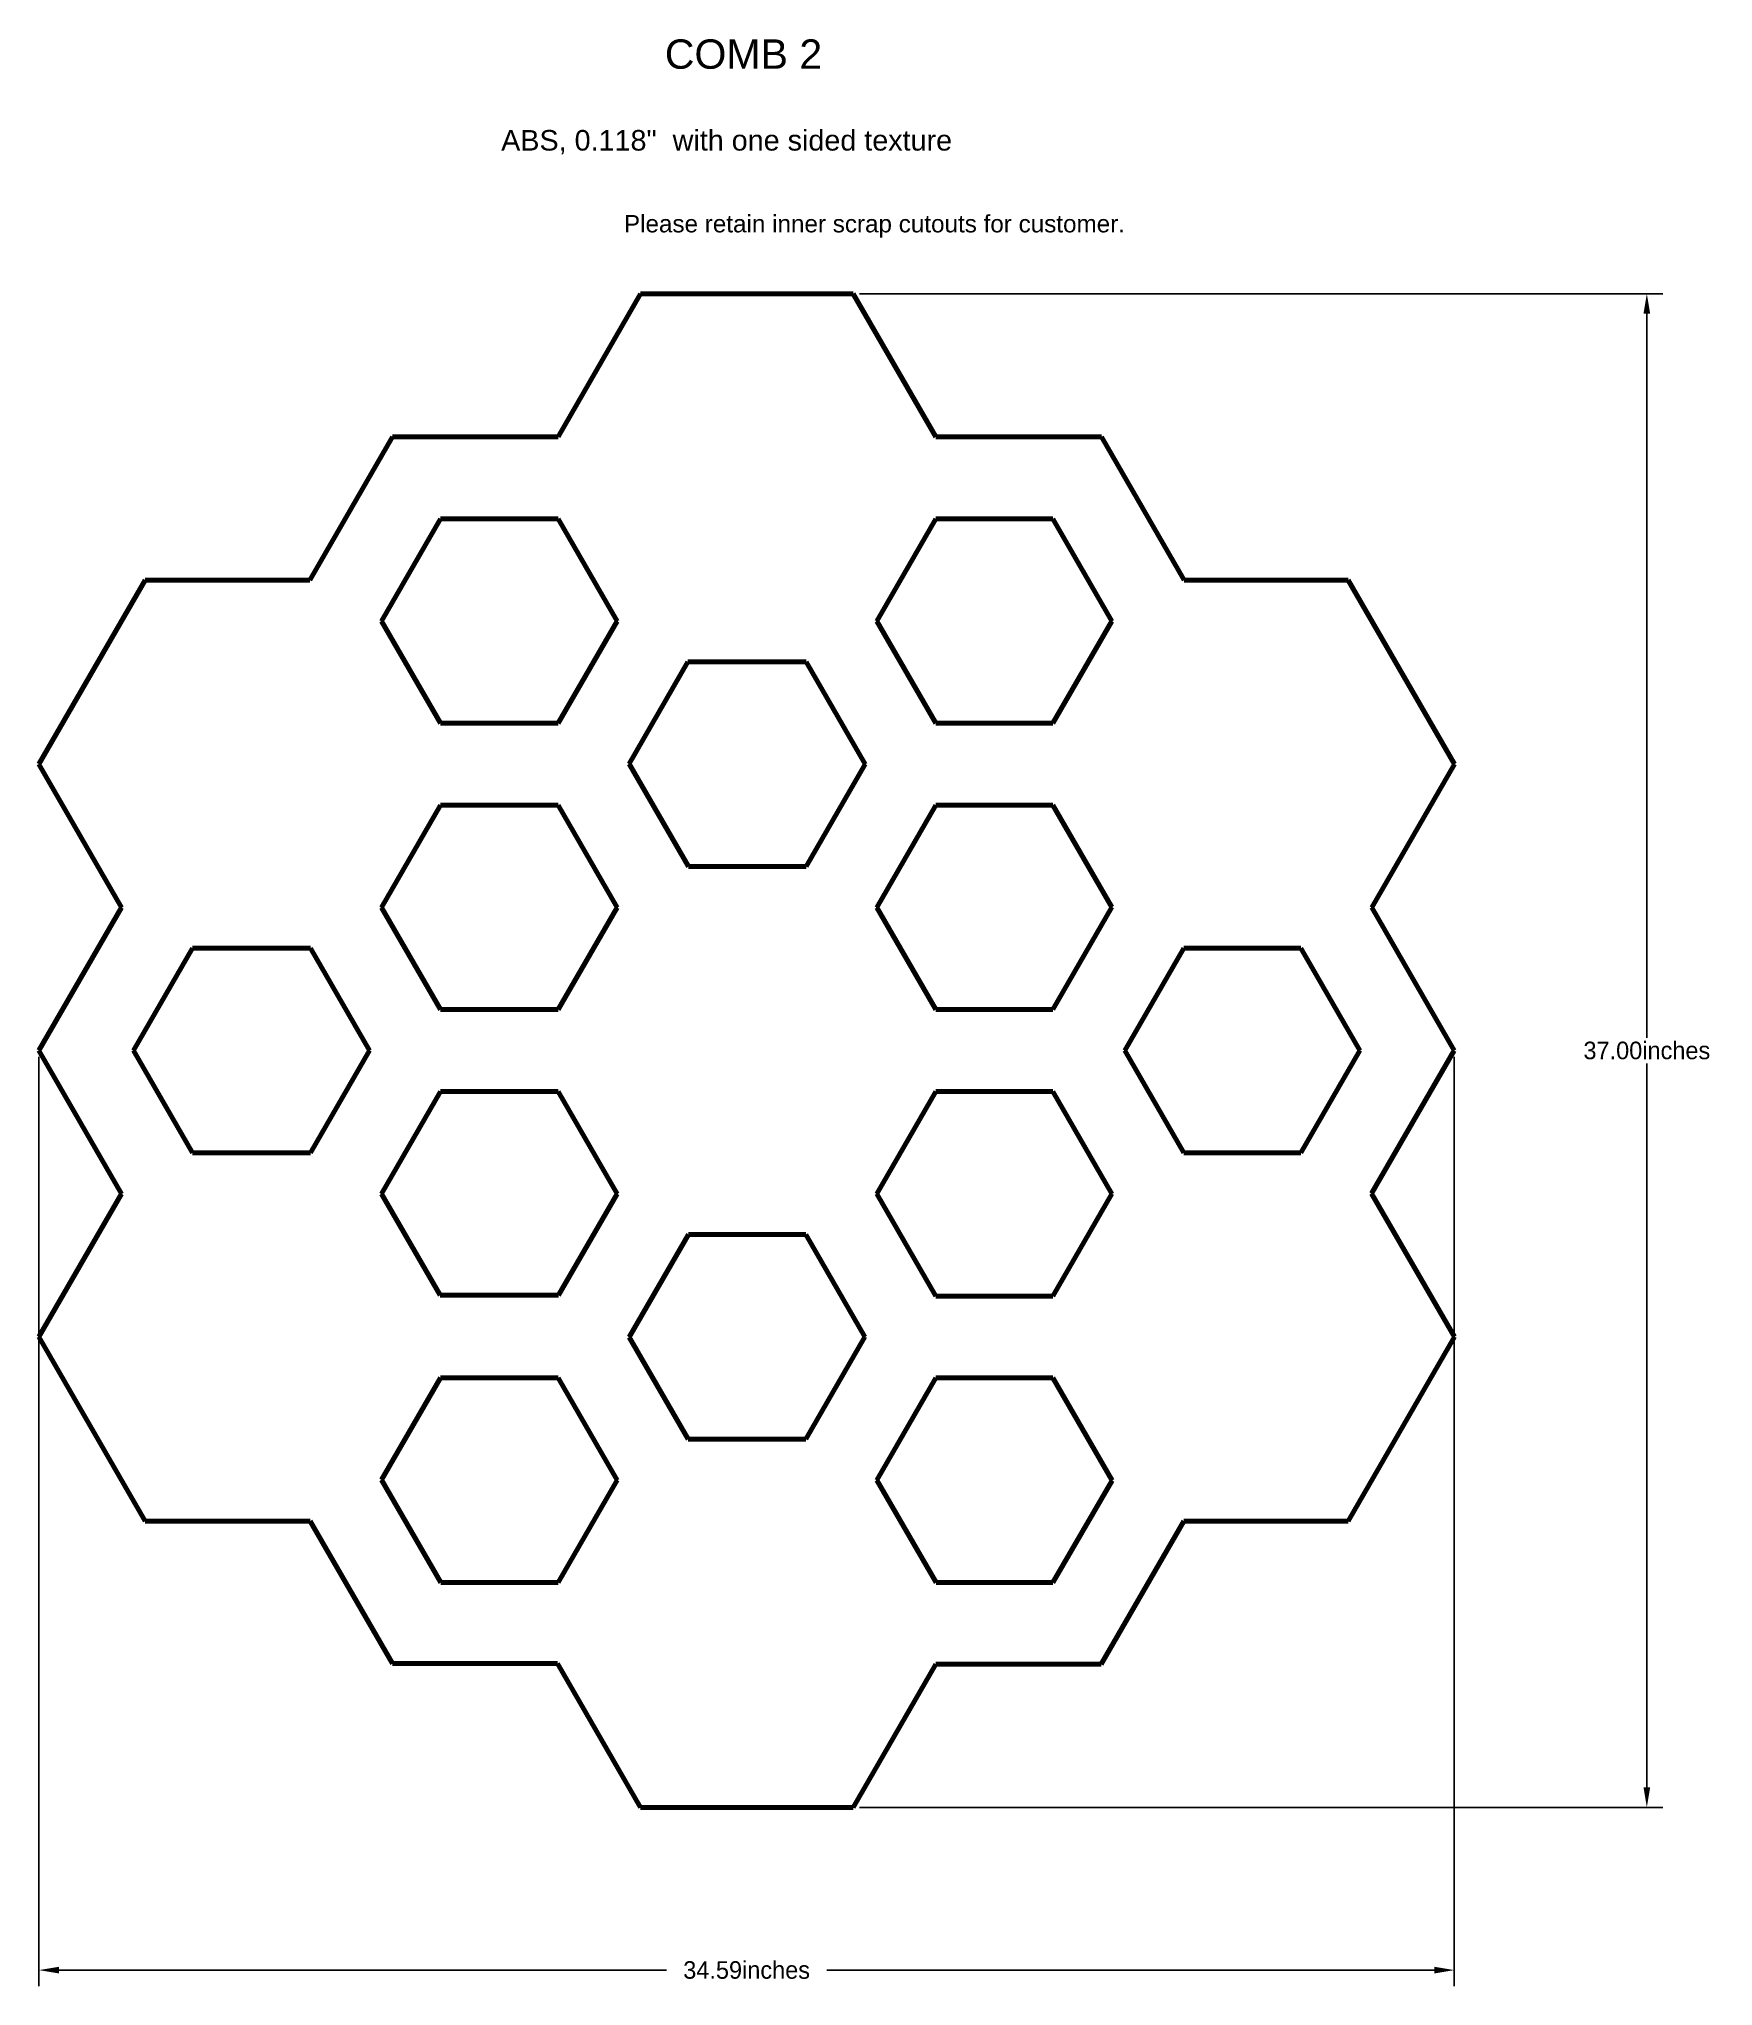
# Model space of a CAD drawing. Header units: inches. Extents: x -17.3 to 23.6, y -22.9 to 24.7.
import ezdxf

# ---------------------------------------------------------------- set-up
doc = ezdxf.new("R2010")
doc.units = ezdxf.units.IN
doc.header["$MEASUREMENT"] = 0
doc.linetypes.add('BORDER', pattern=[0.875, 0.25, -0.125, 0.25, -0.125, 0, -0.125])
doc.layers.add('Dimension', color=7, linetype='Continuous', true_color=0xffffff)
doc.layers.add('DXF_comb_2_Model_Layer_1', color=7, linetype='Continuous', true_color=0xffffff)
doc.styles.add('text244', font='', dxfattribs={"height": 0.2})
doc.styles.add('text245', font='', dxfattribs={"height": 0.2})
doc.styles.add('text253', font='', dxfattribs={"height": 0.2})
doc.styles.get('text244').set_extended_font_data('Helvetica')
doc.styles.get('text245').set_extended_font_data('Helvetica')
doc.styles.get('text253').set_extended_font_data('Helvetica')
doc.dimstyles.new('RotatedDim8', dxfattribs={"dimtxt": 0.4296, "dimasz": 0.486356, "dimexe": 0.389709, "dimexo": 0.155883, "dimgap": 0.09, "dimtad": 0, "dimtih": 1, "dimtoh": 1, "dimzin": 0, "dimdsep": 46, "dimtxsty": 'Standard', "dimcen": 0.09, "dimadec": 0, "dimazin": 0, "dimtfac": 1, "dimtdec": 3, "dimtofl": 0, "dimtmove": 0, "dimatfit": 3, "dimfxl": 1, "dimtolj": 1, "dimtzin": 0, "dimarcsym": 0})
doc.dimstyles.new('RotatedDim9', dxfattribs={"dimtxt": 0.4296, "dimasz": 0.486356, "dimexe": 0.389709, "dimexo": 0.155883, "dimgap": 0.09, "dimtad": 0, "dimtih": 1, "dimtoh": 1, "dimzin": 0, "dimdsep": 46, "dimtxsty": 'Standard', "dimcen": 0.09, "dimadec": 0, "dimazin": 0, "dimtfac": 1, "dimtdec": 3, "dimtofl": 0, "dimtmove": 0, "dimatfit": 3, "dimfxl": 1, "dimtolj": 1, "dimtzin": 0, "dimarcsym": 0})

# ---------------------------------------------------------------- blocks, each defined once
blk = doc.blocks.new('*D1')
at = {"layer": 'Defpoints', "color": 0}
for p in [(2.605, 18.5), (22, 18.5), (2.605, -18.5)]:
    blk.add_point(p, dxfattribs=at)
at = {"layer": 'Dimension', "color": 0, "lineweight": -2}
for p, q in [((2.761, 18.5), (22.39, 18.5)), ((22, 18.014), (22, 0.315)), ((22, -18.014), (22, -0.315)), ((2.761, -18.5), (22.39, -18.5))]:
    blk.add_line(p, q, dxfattribs=at)
at = {"layer": 'Dimension', "color": 0}
for points in [[(22.081, 18.014), (21.919, 18.014), (22, 18.5)], [(21.919, -18.014), (22.081, -18.014), (22, -18.5)]]:
    blk.add_solid(points, dxfattribs=at)
at = {"layer": 'Dimension', "color": 0, "lineweight": 90, "insert": (22, 0), "char_height": 0.4296, "attachment_point": 5}
blk.add_mtext('\\A1;37.00inches', dxfattribs=at)
blk = doc.blocks.new('*D2')
at = {"layer": 'Defpoints', "color": 0}
for p in [(-17.297, 0), (17.294, 0.004), (-17.297, -22.478)]:
    blk.add_point(p, dxfattribs=at)
at = {"layer": 'Dimension', "color": 0, "lineweight": -2}
for p, q in [((-17.297, -0.156), (-17.297, -22.868)), ((17.294, -0.152), (17.294, -22.868)), ((-16.81, -22.478), (-1.963, -22.478)), ((16.808, -22.478), (1.961, -22.478))]:
    blk.add_line(p, q, dxfattribs=at)
at = {"layer": 'Dimension', "color": 0}
for points in [[(-16.81, -22.397), (-16.81, -22.559), (-17.297, -22.478)], [(16.808, -22.559), (16.808, -22.397), (17.294, -22.478)]]:
    blk.add_solid(points, dxfattribs=at)
at = {"layer": 'Dimension', "color": 0, "lineweight": 90, "insert": (-0.001, -22.478), "char_height": 0.4296, "attachment_point": 5}
blk.add_mtext('\\A1;34.59inches', dxfattribs=at)

msp = doc.modelspace()

# ---------------------------------------------------------------- linework, layer by layer
at = {"layer": 'DXF_comb_2_Model_Layer_1', "color": 9, "lineweight": 90, "true_color": 0xbbbbbb}
for p, q in [((-2.591, 18.5), (-4.611, 15)), ((2.605, 18.5), (-2.591, 18.5)), ((4.626, 15), (2.605, 18.5)), ((-8.652, 15), (-10.673, 11.5)), ((-4.611, 15), (-8.652, 15)), ((8.651, 15), (4.626, 15)), ((8.668, 15), (8.651, 15)), ((10.689, 11.5), (8.668, 15)), ((-8.924, 10.5), (-7.481, 13)), ((-7.481, 13), (-4.611, 13)), ((-4.611, 13), (-3.168, 10.5)), ((3.183, 10.5), (4.626, 13)), ((4.626, 13), (7.482, 13)), ((7.482, 13), (8.925, 10.5)), ((-14.698, 11.5), (-17.296, 7)), ((-10.673, 11.5), (-14.698, 11.5)), ((14.699, 11.5), (10.689, 11.5)), ((17.297, 7), (14.699, 11.5)), ((-7.481, 8), (-8.924, 10.5)), ((-3.168, 10.5), (-4.611, 8)), ((4.625, 8.002), (3.183, 10.5)), ((8.925, 10.5), (7.483, 8.002)), ((-2.871, 7.012), (-1.435, 9.5)), ((-1.435, 9.5), (1.451, 9.5)), ((1.451, 9.5), (2.894, 7.001)), ((-4.611, 8), (-7.481, 8)), ((7.483, 8.002), (4.625, 8.002)), ((-17.296, 7), (-15.276, 3.501)), ((-1.421, 4.5), (-2.871, 7.012)), ((2.894, 7.001), (1.45, 4.5)), ((15.276, 3.5), (17.297, 7)), ((-8.925, 3.499), (-7.481, 6)), ((-7.481, 6), (-4.611, 6)), ((-4.611, 6), (-3.168, 3.5)), ((3.183, 3.5), (4.626, 6)), ((4.626, 6), (7.482, 6)), ((7.482, 6), (8.923, 3.504)), ((1.45, 4.5), (-1.421, 4.5)), ((-15.276, 3.501), (-17.297, 0)), ((-7.482, 1), (-8.925, 3.499)), ((-3.168, 3.5), (-4.611, 1)), ((4.626, 1), (3.183, 3.5)), ((8.923, 3.504), (7.482, 1)), ((17.294, 0.004), (15.276, 3.5)), ((-14.987, 0), (-13.544, 2.5)), ((-13.544, 2.5), (-10.659, 2.5)), ((-10.659, 2.5), (-9.215, 0)), ((9.243, -0.002), (10.688, 2.5)), ((10.688, 2.5), (13.541, 2.5)), ((13.541, 2.5), (14.985, 0)), ((-4.611, 1), (-7.482, 1)), ((7.482, 1), (4.626, 1)), ((-17.297, 0), (-15.276, -3.501)), ((-13.544, -2.5), (-14.987, 0)), ((-9.215, 0), (-10.659, -2.5)), ((14.985, 0), (13.541, -2.5)), ((15.274, -3.496), (17.294, 0.004)), ((10.685, -2.5), (9.243, -0.002)), ((-8.925, -3.499), (-7.482, -1)), ((-7.482, -1), (-4.611, -1)), ((-4.611, -1), (-3.168, -3.5)), ((3.183, -3.5), (4.627, -0.998)), ((4.627, -0.998), (7.482, -0.998)), ((7.482, -0.998), (8.925, -3.5)), ((-10.659, -2.5), (-13.544, -2.5)), ((13.541, -2.5), (10.685, -2.5)), ((-15.276, -3.501), (-17.296, -7)), ((-7.492, -5.981), (-8.925, -3.499)), ((-3.168, -3.5), (-4.601, -5.981)), ((4.627, -6.002), (3.183, -3.5)), ((8.925, -3.5), (7.482, -6.002)), ((17.297, -7), (15.274, -3.496)), ((-2.87, -7.01), (-1.421, -4.5)), ((-1.421, -4.5), (1.447, -4.5)), ((1.447, -4.5), (2.89, -6.999)), ((-4.601, -5.981), (-7.492, -5.981)), ((7.482, -6.002), (4.627, -6.002)), ((-17.296, -7), (-14.698, -11.5)), ((-1.432, -9.5), (-2.87, -7.01)), ((2.89, -6.999), (1.446, -9.5)), ((14.699, -11.5), (17.297, -7)), ((-8.922, -10.496), (-7.481, -8)), ((-7.481, -8), (-4.611, -8)), ((-4.611, -8), (-3.168, -10.5)), ((3.183, -10.5), (4.626, -8)), ((4.626, -8), (7.482, -8)), ((7.482, -8), (8.932, -10.511)), ((1.446, -9.5), (-1.432, -9.5)), ((-7.476, -13), (-8.922, -10.496)), ((-3.168, -10.5), (-4.611, -13)), ((4.628, -13.003), (3.183, -10.5)), ((8.932, -10.511), (7.482, -13.003)), ((-14.698, -11.5), (-10.67, -11.5)), ((-10.67, -11.5), (-8.66, -14.981)), ((8.662, -15.002), (10.684, -11.5)), ((10.684, -11.5), (14.699, -11.5)), ((-4.611, -13), (-7.476, -13)), ((7.482, -13.003), (4.628, -13.003)), ((-8.66, -14.981), (-4.622, -14.981)), ((-4.622, -14.981), (-2.591, -18.5)), ((2.605, -18.5), (4.625, -15.002)), ((4.625, -15.002), (8.662, -15.002)), ((-2.591, -18.5), (2.605, -18.5))]:
    msp.add_line(p, q, dxfattribs=at)
at = {"layer": 'DXF_comb_2_Model_Layer_1', "color": 178, "lineweight": 18, "true_color": 0x000000}
for points in [[(17.294, 0.004, 0), (15.276, 3.5, 0), (17.297, 7, 0), (14.699, 11.5, 0), (10.689, 11.5, 0), (8.668, 15, 0), (8.651, 15, 0), (4.626, 15, 0), (2.605, 18.5, 0), (-2.591, 18.5, 0), (-4.611, 15, 0), (-8.652, 15, 0), (-10.673, 11.5, 0), (-14.698, 11.5, 0), (-17.296, 7, 0), (-15.276, 3.501, 0), (-17.297, 0, 0), (-15.276, -3.501, 0), (-17.296, -7, 0), (-14.698, -11.5, 0), (-10.67, -11.5, 0), (-8.66, -14.981, 0), (-4.622, -14.981, 0), (-2.591, -18.5, 0), (2.605, -18.5, 0), (4.625, -15.002, 0), (8.662, -15.002, 0), (10.684, -11.5, 0), (14.699, -11.5, 0), (17.297, -7, 0), (15.274, -3.496, 0), (17.294, 0.004, 0)], [(-3.168, 10.5, 0), (-4.611, 8, 0), (-7.481, 8, 0), (-8.924, 10.5, 0), (-7.481, 13, 0), (-4.611, 13, 0), (-3.168, 10.5, 0)], [(7.483, 8.002, 0), (4.625, 8.002, 0), (3.183, 10.5, 0), (4.626, 13, 0), (7.482, 13, 0), (8.925, 10.5, 0), (7.483, 8.002, 0)], [(1.451, 9.5, 0), (2.894, 7.001, 0), (1.45, 4.5, 0), (-1.421, 4.5, 0), (-2.871, 7.012, 0), (-1.435, 9.5, 0), (1.451, 9.5, 0)], [(-7.481, 6, 0), (-4.611, 6, 0), (-3.168, 3.5, 0), (-4.611, 1, 0), (-7.482, 1, 0), (-8.925, 3.499, 0), (-7.481, 6, 0)], [(8.923, 3.504, 0), (7.482, 1, 0), (4.626, 1, 0), (3.183, 3.5, 0), (4.626, 6, 0), (7.482, 6, 0), (8.923, 3.504, 0)], [(-13.544, 2.5, 0), (-10.659, 2.5, 0), (-9.215, 0, 0), (-10.659, -2.5, 0), (-13.544, -2.5, 0), (-14.987, 0, 0), (-13.544, 2.5, 0)], [(13.541, -2.5, 0), (10.685, -2.5, 0), (9.243, -0.002, 0), (10.688, 2.5, 0), (13.541, 2.5, 0), (14.985, 0, 0), (13.541, -2.5, 0)], [(-8.925, -3.499, 0), (-7.482, -1, 0), (-4.611, -1, 0), (-3.168, -3.5, 0), (-4.601, -5.981, 0), (-7.492, -5.981, 0), (-8.925, -3.499, 0)], [(7.482, -6.002, 0), (4.627, -6.002, 0), (3.183, -3.5, 0), (4.627, -0.998, 0), (7.482, -0.998, 0), (8.925, -3.5, 0), (7.482, -6.002, 0)], [(-1.432, -9.5, 0), (-2.87, -7.01, 0), (-1.421, -4.5, 0), (1.447, -4.5, 0), (2.89, -6.999, 0), (1.446, -9.5, 0), (-1.432, -9.5, 0)], [(-7.481, -8, 0), (-4.611, -8, 0), (-3.168, -10.5, 0), (-4.611, -13, 0), (-7.476, -13, 0), (-8.922, -10.496, 0), (-7.481, -8, 0)], [(4.628, -13.003, 0), (3.183, -10.5, 0), (4.626, -8, 0), (7.482, -8, 0), (8.932, -10.511, 0), (7.482, -13.003, 0), (4.628, -13.003, 0)]]:
    msp.add_polyline3d(points, dxfattribs=at)

# ---------------------------------------------------------------- texts
at = {"layer": 'Dimension', "color": 150, "linetype": 'BORDER', "lineweight": 90, "true_color": 0x288cf0}
for s, height, style, p in [('COMB 2', 0.718, 'text244', (-2, 24)), ('ABS, 0.118"  with one sided texture', 0.5026, 'text245', (-6, 22)), ('Please retain inner scrap cutouts for customer.', 0.42402, 'text253', (-3, 20))]:
    msp.add_text(s, height=height, dxfattribs=dict(at, style=style)).set_placement(p)

# ---------------------------------------------------------------- dimensions: what is measured, and where the dimension line sits
at = {"layer": 'Dimension', "color": 150, "lineweight": 90, "true_color": 0x288cf0}
dim = msp.add_linear_dim(base=(22, 18.5), p1=(2.605, -18.5), p2=(2.605, 18.5), angle=90, text='<>inches', dimstyle='RotatedDim8', dxfattribs=at)
dim.commit()
dim.dimension.update_dxf_attribs({"geometry": '*D1', "text_midpoint": (22, 0)})
dim = msp.add_linear_dim(base=(-17.297, -22.478), p1=(17.294, 0.004), p2=(-17.297, 0), text='<>inches', dimstyle='RotatedDim9', dxfattribs=at)
dim.commit()
dim.dimension.update_dxf_attribs({"geometry": '*D2', "text_midpoint": (-0.001, -22.478)})

doc.saveas('drawing.dxf')
